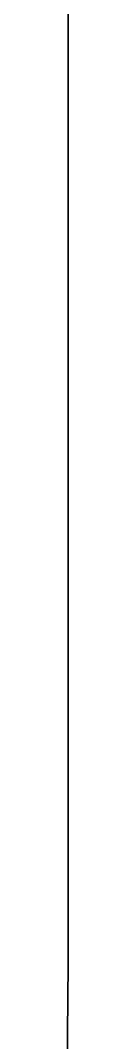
# Model space of a CAD drawing. Header units: millimetres. Extents: x 0 to 2114, y 0 to 2886.
# Drawn here: x 497.623 to 497.63, y 1604.496 to 1606.634 of the extents above; entities that cross this region are included whole.
import ezdxf

# ---------------------------------------------------------------- set-up
doc = ezdxf.new("R2010")
doc.units = ezdxf.units.MM
doc.layers.add('Blocks', color=7, linetype='Continuous')
doc.layers.add('Blocks$Inner', color=7, linetype='Continuous', lineweight=25, true_color=0x007f00)
doc.layers.add('Blocks$Outline', color=7, linetype='Continuous', lineweight=35, true_color=0xff3f3f)

# ---------------------------------------------------------------- blocks, each defined once
blk = doc.blocks.new('Verus Stool Office Chair Front')
at = {"layer": 'Blocks$Inner'}
for points in [[(497.6304, 24.449), (497.6304, 24.4754), (497.6304, 24.5014), (497.6304, 24.5359), (497.6304, 24.5789), (497.6304, 24.6302), (497.6304, 24.6898), (497.6304, 24.7575), (497.6304, 24.8334), (497.6304, 24.9172), (497.6304, 25.0088), (497.6304, 25.1081), (497.6304, 25.215), (497.6304, 25.3292), (497.6304, 25.4505), (497.6304, 25.5788), (497.6304, 25.7139), (497.6304, 25.8556), (497.6304, 26.0035), (497.6304, 26.1576), (497.6304, 26.3175), (497.6304, 26.4829)], [(497.6164, 23.0127), (497.6304, 24.4478), (497.6304, 24.4863), (497.6304, 24.5163), (497.6304, 24.5547), (497.6304, 24.6014), (497.6304, 24.6566), (497.6304, 24.7199), (497.6304, 24.7914), (497.6304, 24.871), (497.6304, 24.9584), (497.6304, 25.0536), (497.6304, 25.1564), (497.6304, 25.2666), (497.6304, 25.3841), (497.6304, 25.5087), (497.6304, 25.6402), (497.6304, 25.7783), (497.6304, 25.9229), (497.6304, 26.0737), (497.6304, 26.2304), (497.6304, 26.3929), (497.6304, 26.5609)]]:
    blk.add_lwpolyline(points, dxfattribs=at)
at = {"layer": 'Blocks$Outline'}
blk.add_lwpolyline([(497.6304, 26.5609), (497.6304, 26.3929), (497.6304, 26.2304), (497.6304, 26.0737), (497.6304, 25.9229), (497.6304, 25.7783), (497.6304, 25.6402), (497.6304, 25.5087), (497.6304, 25.3841), (497.6304, 25.2666), (497.6304, 25.1564), (497.6304, 25.0536), (497.6304, 24.9584), (497.6304, 24.871), (497.6304, 24.7914), (497.6304, 24.7199), (497.6304, 24.6566), (497.6304, 24.6014), (497.6304, 24.5547), (497.6304, 24.5163), (497.6304, 24.4863), (497.6304, 24.4478), (497.6164, 23.0127)], dxfattribs=at)

msp = doc.modelspace()

# ---------------------------------------------------------------- block references
at = {"layer": 'Blocks'}
msp.add_blockref('Verus Stool Office Chair Front', (0, 1580.2112), dxfattribs=at)

doc.saveas('drawing.dxf')
